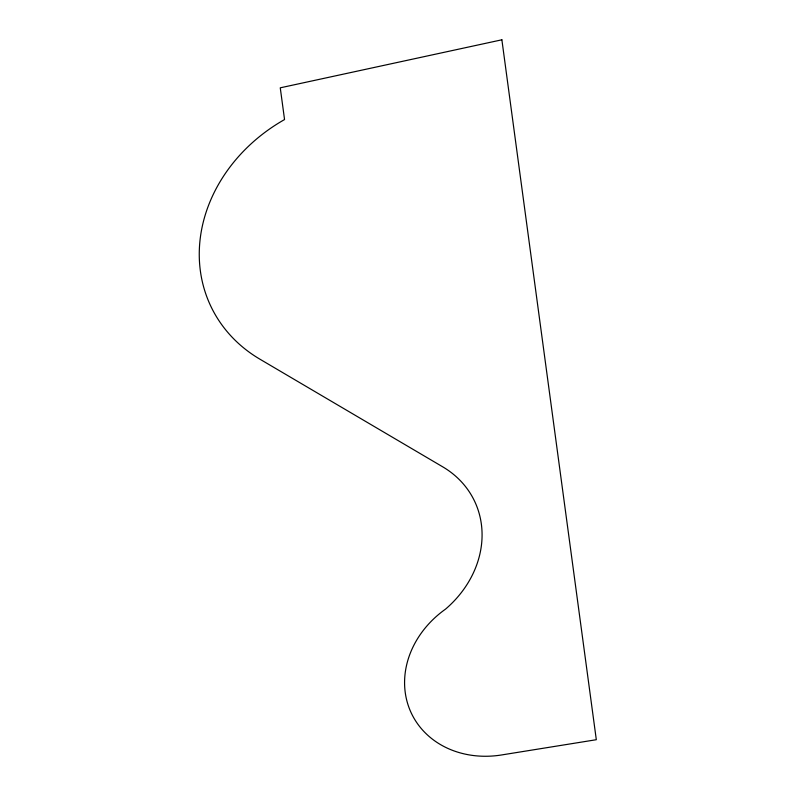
<?xml version="1.0" encoding="UTF-8"?>
<svg xmlns="http://www.w3.org/2000/svg" width="796" height="796" viewBox="0 0 796 796"><rect width="100%" height="100%" fill="white"/><g stroke="black" fill="none" stroke-linecap="round" stroke-linejoin="round"><path stroke-width="1.19" d="M501.878 39.8L280.262 87.819L284.55 119.559A159.439 137.091 -25.9 0 0 259.864 359.155L442.805 466.884A103.43 88.933 -25.9 0 1 445.561 609.109A94.018 80.844 -25.9 0 0 409.293 708.39A94.018 80.844 -25.9 0 0 501.609 754.956L596.313 739.713L501.878 39.8"/></g></svg>
